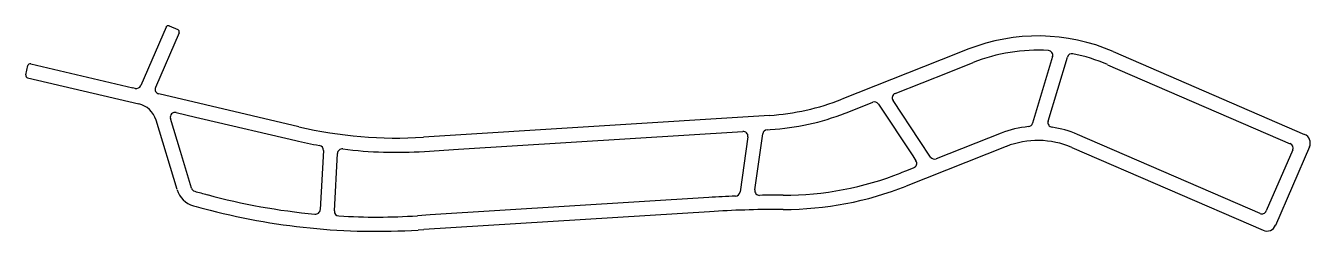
# Model space of a CAD drawing. Extents: x 2816 to 3087, y 1337 to 1381.
import ezdxf

# ---------------------------------------------------------------- set-up
doc = ezdxf.new("R2010")
doc.units = 0
doc.layers.get('0').update_dxf_attribs({"linetype": 'CONTINUOUS'})

msp = doc.modelspace()

# ---------------------------------------------------------------- linework, layer by layer
for p, q in [((2845.69, 1380.37), (2840.36, 1368.06)), ((2848.44, 1379.18), (2843.47, 1367.69)), ((2846.34, 1380.63), (2848.18, 1379.84)), ((3012.2, 1374.8), (2987.96, 1365.2)), ((3014.48, 1375.7), (3012.2, 1374.8)), ((3032.31, 1374.16), (3028.11, 1360.13)), ((3031.38, 1360.57), (3035.42, 1374.07)), ((3045.09, 1375.22), (3085.35, 1357.79)), ((2816.16, 1370.32), (2816.62, 1372.27)), ((2817.22, 1372.64), (2838.69, 1367.6)), ((3010.52, 1370.9), (3015.58, 1372.91)), ((3043.9, 1372.46), (3082.33, 1355.83)), ((2816.54, 1369.72), (2839.94, 1364.23)), ((2999.19, 1366.42), (3010.52, 1370.9)), ((2839.21, 1367.48), (2838.69, 1367.6)), ((2873.66, 1359.4), (2844.16, 1366.32)), ((2989.06, 1362.41), (2994.44, 1364.54)), ((2995.65, 1364.16), (3002.87, 1353.24)), ((3004.29, 1356.53), (2998.73, 1364.94)), ((2848.01, 1346.15), (2843.59, 1360.8)), ((2848.73, 1354.15), (2846.63, 1361.12)), ((2847.81, 1362.38), (2851.88, 1361.43)), ((2851.88, 1361.43), (2853.75, 1360.99)), ((2853.75, 1360.99), (2872.98, 1356.48)), ((2972.7, 1361.79), (2899.88, 1357.2)), ((2988.68, 1362.26), (2989.06, 1362.41)), ((2907.29, 1354.66), (2967.12, 1358.43)), ((2969.63, 1346.08), (2971.29, 1357.89)), ((2972.21, 1358.75), (2972.89, 1358.8)), ((3021.47, 1358.03), (3007.82, 1352.63)), ((3075.97, 1341.15), (3037.54, 1357.78)), ((2968.17, 1357.3), (2966.54, 1345.66)), ((3022.57, 1355.24), (3001.5, 1346.9)), ((3006.62, 1353.01), (3004.29, 1356.53)), ((3036.35, 1355.03), (3076.62, 1337.6)), ((3086.39, 1355.16), (3079.25, 1338.64)), ((2849.58, 1351.35), (2848.73, 1354.15)), ((2878.81, 1354.41), (2878.14, 1341.94)), ((2881.13, 1341.66), (2881.78, 1353.77)), ((2900.07, 1354.2), (2907.29, 1354.66)), ((3002.87, 1353.24), (3003.54, 1352.23)), ((3082.85, 1354.52), (3077.29, 1341.67)), ((2851.05, 1346.49), (2849.58, 1351.35)), ((3001.53, 1350.14), (3000.4, 1349.69)), ((3003.07, 1350.75), (3001.53, 1350.14)), ((2959.93, 1344.51), (2901.3, 1340.82)), ((2960.12, 1341.51), (2899.96, 1337.73)), ((2975.61, 1341.99), (2974.89, 1341.99)), ((2901.3, 1340.82), (2898.6, 1340.65)), ((2898.78, 1337.66), (2899.96, 1337.73))]:
    msp.add_line(p, q)
for centre, radius, start, end in [((2846.14, 1380.17), 0.5, 66.5983, 156.5983), ((2847.98, 1379.38), 0.5, 336.5983, 66.5983), ((3029.2, 1338.51), 40, 66.5984, 111.5985), ((3029.2, 1338.51), 37, 86.5686, 111.5989), ((3031.36, 1374.44), 1, 343.327, 86.5714), ((3036.38, 1373.79), 1, 78.4983, 163.33), ((3029.2, 1338.51), 37, 66.5983, 78.4999), ((2817.11, 1372.15), 0.5, 76.7995, 166.7989), ((2816.65, 1370.2), 0.5, 166.7989, 256.7992), ((2839.44, 1368.45), 1, 256.8006, 336.595), ((2844.38, 1367.29), 1, 156.5983, 256.799), ((2999.56, 1365.49), 1, 111.5999, 213.4848), ((2838.8, 1359.36), 5, 16.7989, 76.7992), ((2969.55, 1411.69), 50, 273.6073, 291.5984), ((2994.81, 1363.61), 1, 33.4822, 111.5912), ((2847.59, 1361.41), 1, 76.801, 196.7978), ((2969.55, 1411.69), 53, 273.6072, 291.1527), ((3032.33, 1360.28), 1, 163.3282, 261.8112), ((2894.22, 1447.02), 90, 256.799, 273.6073), ((2967.18, 1357.43), 1, 352.0216, 93.6056), ((2972.28, 1357.76), 1, 93.604, 172.0259), ((3029.2, 1338.51), 21, 95.3408, 111.5993), ((3027.15, 1360.41), 1, 275.3387, 343.3287), ((3029.2, 1338.51), 21, 66.5985, 81.8118), ((3084.56, 1355.96), 2, 336.5983, 66.5983), ((2894.22, 1447.02), 93, 256.7984, 259.9496), ((2877.81, 1354.46), 1, 356.886, 79.9481), ((3029.2, 1338.51), 18, 66.598, 111.5978), ((3081.93, 1354.92), 1, 336.5983, 66.5983), ((2882.78, 1353.72), 1, 83.0071, 176.896), ((2894.22, 1447.02), 93, 263.0119, 273.607), ((3002.71, 1351.68), 1, 291.5999, 33.4848), ((3007.46, 1353.56), 1, 213.4923, 291.6032), ((2975.74, 1411.99), 67, 269.8978, 291.5984), ((2975.74, 1411.99), 70, 269.8981, 291.5987), ((2852.8, 1347.59), 5, 196.7989, 254.6882), ((2852, 1346.78), 1, 196.8097, 254.6675), ((3006.63, 1909.75), 584.83, 254.64153, 254.90738), ((2890, 1477.38), 137, 254.9206, 264.5734), ((2975.18, 1101.99), 243, 92.2623, 93.5982), ((2965.55, 1345.8), 1, 272.262, 352.0207), ((2970.62, 1345.95), 1, 172.0303, 271.0741), ((2975.18, 1101.99), 243, 89.8967, 91.0704), ((2998.34, 1879.18), 556.15, 254.6882, 254.912), ((2890, 1477.38), 140, 254.921, 273.5984), ((2877.14, 1341.99), 1, 264.5767, 356.8836), ((2882.12, 1341.61), 1, 176.8838, 266.6778), ((2975.18, 1101.99), 240, 90.0708, 93.5981), ((3076.37, 1342.07), 1, 246.5983, 336.5983), ((2890, 1477.38), 137, 266.6812, 273.5987), ((3077.41, 1339.44), 2, 246.5983, 336.5983)]:
    msp.add_arc(centre, radius, start, end)

doc.saveas('drawing.dxf')
